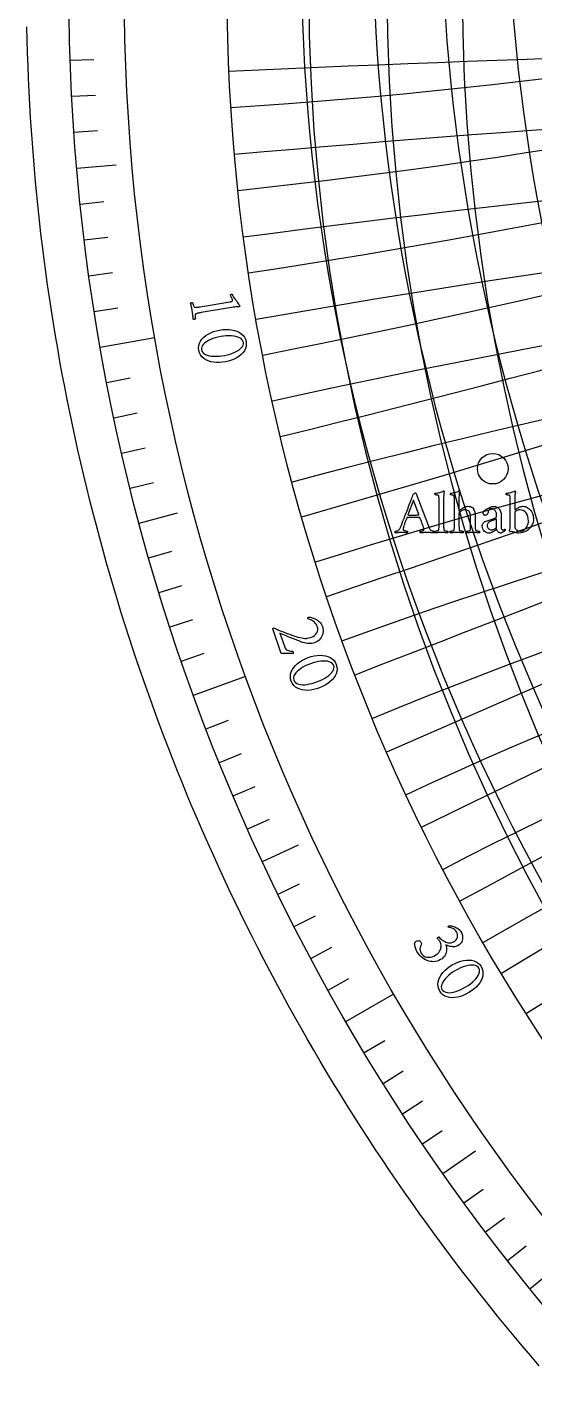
# Model space of a CAD drawing. Header units: millimetres. Extents: x -78 to 78, y -78 to 100.
# Drawn here: x -77.99 to -59.25, y -51.29 to -1.44 of the extents above; entities that cross this region are included whole.
import ezdxf

# ---------------------------------------------------------------- set-up
doc = ezdxf.new("R2010")
doc.units = ezdxf.units.MM
for name, color, linetype in [('CUT_OUTER', 1, 'Continuous'), ('ENGRAVE', 7, 'Continuous'), ('ENGRAVE_FINE', 8, 'Continuous'), ('TEXT', 5, 'Continuous')]:
    doc.layers.add(name, color=color, linetype=linetype)

msp = doc.modelspace()

# ---------------------------------------------------------------- linework, layer by layer
at = {"layer": 'CUT_OUTER'}
msp.add_lwpolyline([(-59.0623, -50.9475), (-59.3738, -50.5841), (-59.683, -50.2189), (-59.9901, -49.8517), (-60.2948, -49.4827), (-60.5973, -49.1118), (-60.8975, -48.739), (-61.1954, -48.3645), (-61.491, -47.9881), (-61.7843, -47.6099), (-62.0753, -47.2299), (-62.3639, -46.8481), (-62.6502, -46.4645), (-62.9341, -46.0793), (-63.2157, -45.6922), (-63.4948, -45.3035), (-63.7716, -44.913), (-64.046, -44.5209), (-64.318, -44.1271), (-64.5875, -43.7316), (-64.8546, -43.3345), (-65.1193, -42.9357), (-65.3815, -42.5353), (-65.6413, -42.1334), (-65.8986, -41.7298), (-66.1534, -41.3247), (-66.4057, -40.918), (-66.6555, -40.5098), (-66.9028, -40.1), (-67.1476, -39.6888), (-67.3899, -39.276), (-67.6296, -38.8618), (-67.8668, -38.4461), (-68.1014, -38.0289), (-68.3335, -37.6103), (-68.563, -37.1903), (-68.7899, -36.7689), (-69.0142, -36.3462), (-69.2359, -35.922), (-69.455, -35.4965), (-69.6715, -35.0697), (-69.8854, -34.6415), (-70.0966, -34.2121), (-70.3052, -33.7813), (-70.5112, -33.3493), (-70.7145, -32.916), (-70.9151, -32.4815), (-71.1131, -32.0458), (-71.3084, -31.6088), (-71.501, -31.1707), (-71.6909, -30.7314), (-71.8781, -30.2909), (-72.0626, -29.8493), (-72.2444, -29.4066), (-72.4235, -28.9627), (-72.5998, -28.5178), (-72.7734, -28.0718), (-72.9443, -27.6248), (-73.1124, -27.1767), (-73.2778, -26.7275), (-73.4404, -26.2774), (-73.6003, -25.8263), (-73.7574, -25.3742), (-73.9117, -24.9212), (-74.0632, -24.4672), (-74.2119, -24.0123), (-74.3579, -23.5565), (-74.501, -23.0998), (-74.6413, -22.6422), (-74.7789, -22.1838), (-74.9136, -21.7245), (-75.0455, -21.2645), (-75.1745, -20.8036), (-75.3008, -20.3419), (-75.4242, -19.8795), (-75.5447, -19.4164), (-75.6624, -18.9525), (-75.7773, -18.4878), (-75.8893, -18.0225), (-75.9985, -17.5565), (-76.1048, -17.0899), (-76.2082, -16.6226), (-76.3088, -16.1547), (-76.4064, -15.6862), (-76.5013, -15.217), (-76.5932, -14.7474), (-76.6822, -14.2771), (-76.7684, -13.8063), (-76.8517, -13.335), (-76.932, -12.8632), (-77.0095, -12.3909), (-77.0841, -11.9182), (-77.1558, -11.445), (-77.2245, -10.9713), (-77.2904, -10.4973), (-77.3534, -10.0229), (-77.4134, -9.548), (-77.4705, -9.0729), (-77.5247, -8.5973), (-77.576, -8.1215), (-77.6244, -7.6453), (-77.6699, -7.1689), (-77.7124, -6.6922), (-77.752, -6.2152), (-77.7887, -5.738), (-77.8224, -5.2606), (-77.8532, -4.783), (-77.8811, -4.3052), (-77.906, -3.8273), (-77.9281, -3.3492), (-77.9471, -2.871), (-77.9633, -2.3926), (-77.9765, -1.9142), (-77.9868, -1.4357)], dxfattribs=at)
at = {"layer": 'ENGRAVE'}
for points in [[(-64.6943, -28.2418), (64.6943, 28.2418)], [(-76.1491, -6.6622), (-74.6922, -6.5347)], [(-75.2787, -13.2737), (-73.2623, -12.9181)], [(-73.8354, -19.7841), (-72.4227, -19.4056)], [(-71.8301, -26.144), (-69.9061, -25.4437)], [(-69.2782, -32.3049), (-67.9527, -31.6869)], [(-66.199, -38.22), (-64.4258, -37.1963)], [(-62.616, -43.8442), (-61.418, -43.0053)]]:
    msp.add_lwpolyline(points, dxfattribs=at)
for centre, radius in [((0, 0), 76.44), ((0, 0), 76.44), ((0, 0), 74.3925), ((0, 0), 70.59), ((0, 0), 70.59), ((0, 0), 70.59), ((-60.7766, -17.7752), 0.5647)]:
    msp.add_circle(centre, radius, dxfattribs=at)
for centre, radius, start, end in [((0, -406.5116), 400.3358, 80, 100), ((0, -206.3914), 193.9444, 70, 110), ((0, -141.18), 122.2655, 60, 120)]:
    msp.add_arc(centre, radius, start, end, dxfattribs=at)
at = {"layer": 'ENGRAVE_FINE'}
for points in [[(-64.6943, -28.2418), (64.6943, 28.2418)], [(-76.3934, -2.6677), (-75.5165, -2.6371)], [(-76.3352, -4.0006), (-75.4589, -3.9546)], [(-76.2538, -5.3322), (-75.3784, -5.271)], [(-76.0213, -7.9902), (-75.1486, -7.8984)], [(-75.8702, -9.3157), (-74.9993, -9.2088)], [(-75.6961, -10.6384), (-74.8271, -10.5163)], [(-75.4989, -11.9579), (-74.6322, -11.8206)], [(-75.0356, -14.5854), (-74.1742, -14.418)], [(-74.7696, -15.8928), (-73.9113, -15.7103)], [(-74.4808, -17.1953), (-73.6258, -16.9979)], [(-74.1694, -18.4925), (-73.318, -18.2802)], [(-73.4788, -21.0697), (-72.6353, -20.8278)], [(-73.0999, -22.3489), (-72.2608, -22.0923)], [(-72.6988, -23.6213), (-71.8642, -23.3501)], [(-72.2754, -24.8864), (-71.4457, -24.6007)], [(-71.3629, -27.3936), (-70.5437, -27.0792)], [(-70.8739, -28.6349), (-70.0603, -28.3062)], [(-70.3634, -29.8675), (-69.5556, -29.5246)], [(-69.8314, -31.0909), (-69.0298, -30.734)], [(-68.7038, -33.5091), (-67.9151, -33.1244)], [(-68.1085, -34.703), (-67.3267, -34.3047)], [(-67.4925, -35.8864), (-66.7177, -35.4744)], [(-66.8559, -37.0588), (-66.0885, -36.6334)], [(-65.5219, -39.3695), (-64.7697, -38.9176)], [(-64.8248, -40.507), (-64.0806, -40.042)], [(-64.108, -41.6322), (-63.372, -41.1543)], [(-63.3716, -42.7447), (-62.6442, -42.254)], [(-61.8413, -44.9303), (-61.1313, -44.4145)], [(-61.0477, -46.0027), (-60.3469, -45.4746)], [(-60.2355, -47.0612), (-59.5441, -46.5209)], [(-59.405, -48.1053), (-58.7231, -47.553)]]:
    msp.add_lwpolyline(points, dxfattribs=at)
for centre, radius, start, end in [((3.082, 0), 70.6573, 92.499999, 267.500001), ((6.1758, 0), 70.8596, 95, 265), ((9.2933, 0), 71.1991, 97.5, 262.5), ((2.8246, 1.2331), 70.6573, 116.083333, 291.083334), ((5.66, 2.4708), 70.8596, 118.583333, 288.583334), ((8.5172, 3.7181), 71.1991, 121.083333, 286.083334), ((11.4073, 4.9798), 71.679, 123.583333, 283.583333), ((-82.5736, 189.1534), 193.9444, 273.583333, 313.583333), ((-93.9184, 215.1414), 223.8829, 276.083333, 311.083333), ((-109.118, 249.9594), 263.4455, 278.583333, 308.583333), ((-130.4836, 298.9021), 318.4109, 281.083333, 306.083333), ((-162.6382, 372.5594), 400.3358, 283.583333, 303.583333), ((-216.369, 495.642), 536.1843, 286.083333, 301.083333), ((-324.0386, 742.2834), 806.8474, 288.5833333, 298.5833333), ((-647.4603, 1483.1539), 1616.7768, 291.0833333, 296.0833333), ((647.4603, -1483.1539), 1616.7768, 111.0833333, 116.0833333), ((324.0386, -742.2834), 806.8474, 108.5833333, 118.5833333), ((216.369, -495.642), 536.1843, 106.083333, 121.083333), ((0, -1618.3171), 1616.7768, 87.5, 92.5), ((0, -809.9294), 806.8474, 85, 95), ((0, -540.811), 536.1843, 82.5, 97.5), ((0, -326.1418), 318.4109, 77.5, 102.5), ((0, -272.7388), 263.4455, 75, 105), ((0, -234.7477), 223.8829, 72.5, 107.5), ((0, -184.4606), 170.4193, 67.5, 112.5), ((0, -167.0302), 151.3807, 65, 115), ((0, -152.8754), 135.6021, 62.5, 117.5), ((0, -131.3792), 110.8041, 57.5, 122.5)]:
    msp.add_arc(centre, radius, start, end, dxfattribs=at)
at = {"layer": 'TEXT'}
for points in [[(-71.5867, -11.7876), (-70.4884, -11.6068), (-70.4616, -11.6016), (-70.4395, -11.5955), (-70.4223, -11.5887), (-70.4098, -11.5811), (-70.4012, -11.5723), (-70.3958, -11.5616), (-70.3936, -11.5492), (-70.3945, -11.535), (-70.3986, -11.5181), (-70.406, -11.4974), (-70.4167, -11.4731), (-70.4306, -11.4451), (-70.4454, -11.4171), (-70.4587, -11.3927), (-70.4705, -11.3719), (-70.4809, -11.3547), (-70.4724, -11.3422), (-70.4623, -11.3327), (-70.4507, -11.3261), (-70.4376, -11.3224), (-70.4374, -11.3224), (-70.4369, -11.3223), (-70.436, -11.3221), (-70.4348, -11.3219), (-70.4297, -11.3215), (-70.4255, -11.3219), (-70.4223, -11.3231), (-70.42, -11.3252), (-70.3861, -11.3757), (-70.352, -11.4257), (-70.3178, -11.475), (-70.2835, -11.5238), (-70.2506, -11.5702), (-70.2207, -11.6126), (-70.1938, -11.6508), (-70.1698, -11.6849), (-70.1501, -11.7131), (-70.1359, -11.7337), (-70.1274, -11.7465), (-70.1244, -11.7517), (-70.1234, -11.7572), (-70.1234, -11.7637), (-70.1257, -11.7695), (-70.1302, -11.7746), (-70.1369, -11.7791), (-70.1445, -11.783), (-70.1514, -11.7865), (-70.1577, -11.7894), (-70.1633, -11.792), (-70.1677, -11.792), (-70.1808, -11.7921), (-70.2026, -11.7923), (-70.2332, -11.7925), (-70.2717, -11.794), (-70.317, -11.7981), (-70.3691, -11.8047), (-70.4282, -11.8139), (-71.551, -12.0023), (-71.5811, -12.0074), (-71.61, -12.0125), (-71.6379, -12.0177), (-71.6648, -12.0228), (-71.6897, -12.0283), (-71.7121, -12.0347), (-71.7318, -12.0418), (-71.7488, -12.0498), (-71.7548, -12.0557), (-71.7598, -12.0653), (-71.7638, -12.0787), (-71.7668, -12.096), (-71.7688, -12.1153), (-71.7698, -12.1349), (-71.7699, -12.155), (-71.769, -12.1754), (-71.7677, -12.1945), (-71.7663, -12.2105), (-71.7649, -12.2235), (-71.7635, -12.2334), (-71.7694, -12.2383), (-71.7776, -12.2427), (-71.788, -12.2465), (-71.8007, -12.2499), (-71.8136, -12.252), (-71.8246, -12.2521), (-71.8338, -12.2504), (-71.8412, -12.2467), (-71.8456, -12.2051), (-71.8497, -12.1653), (-71.8537, -12.1273), (-71.8576, -12.0911), (-71.8618, -12.0551), (-71.8667, -12.0178), (-71.8723, -11.9792), (-71.8787, -11.9392), (-71.8853, -11.901), (-71.8921, -11.8645), (-71.8992, -11.8299), (-71.9064, -11.7971), (-71.9141, -11.764), (-71.9223, -11.7285), (-71.9311, -11.6906), (-71.9404, -11.6502), (-71.9346, -11.6443), (-71.9264, -11.6397), (-71.9159, -11.6363), (-71.903, -11.6341), (-71.89, -11.6332), (-71.8789, -11.6334), (-71.8697, -11.6349), (-71.8625, -11.6376), (-71.8606, -11.6474), (-71.8578, -11.6602), (-71.8539, -11.6758), (-71.849, -11.6943), (-71.8432, -11.7139), (-71.8367, -11.7329), (-71.8293, -11.7511), (-71.8211, -11.7688), (-71.8128, -11.7839), (-71.8047, -11.7948), (-71.797, -11.8014), (-71.7897, -11.8038), (-71.771, -11.8059), (-71.75, -11.8066), (-71.7267, -11.8058), (-71.7012, -11.8036), (-71.6741, -11.8004), (-71.6459, -11.7966), (-71.6168, -11.7924), (-71.5867, -11.7876)], [(-69.8931, -13.0722), (-69.8836, -13.1638), (-69.8903, -13.251), (-69.9131, -13.3337), (-69.9521, -13.412), (-70.0048, -13.4852), (-70.0689, -13.5526), (-70.1442, -13.6141), (-70.2309, -13.6698), (-70.3264, -13.7189), (-70.4282, -13.7605), (-70.5363, -13.7947), (-70.6507, -13.8215), (-70.7667, -13.8397), (-70.8798, -13.8484), (-70.9899, -13.8475), (-71.097, -13.8369), (-71.1985, -13.8167), (-71.2919, -13.7866), (-71.3771, -13.7468), (-71.4541, -13.6971), (-71.5201, -13.6375), (-71.5723, -13.5677), (-71.6108, -13.4879), (-71.6355, -13.398), (-71.6445, -13.3077), (-71.6372, -13.2208), (-71.6136, -13.1375), (-71.5737, -13.0578), (-71.52, -12.983), (-71.4551, -12.9143), (-71.379, -12.8518), (-71.2918, -12.7956), (-71.1958, -12.7464), (-71.0936, -12.7053), (-70.9851, -12.6723), (-70.8703, -12.6473), (-70.7539, -12.6309), (-70.6408, -12.624), (-70.5307, -12.6265), (-70.4238, -12.6384), (-70.3228, -12.6596), (-70.2301, -12.6905), (-70.1459, -12.7308), (-70.0702, -12.7807), (-70.0055, -12.8398), (-69.9544, -12.9081), (-69.917, -12.9856), (-69.8931, -13.0722)], [(-69.9903, -13.1044), (-70.0069, -13.0517), (-70.0356, -13.0053), (-70.0767, -12.9652), (-70.1299, -12.9313), (-70.1933, -12.9037), (-70.2647, -12.8823), (-70.344, -12.867), (-70.4314, -12.8579), (-70.5246, -12.855), (-70.6217, -12.8585), (-70.7227, -12.8684), (-70.8275, -12.8846), (-70.9302, -12.9061), (-71.0275, -12.9324), (-71.1195, -12.9635), (-71.2062, -12.9993), (-71.2854, -13.0388), (-71.355, -13.0807), (-71.415, -13.1251), (-71.4654, -13.1718), (-71.5041, -13.2201), (-71.5291, -13.2689), (-71.5403, -13.3183), (-71.5378, -13.3682), (-71.5201, -13.4256), (-71.4898, -13.4753), (-71.4469, -13.5171), (-71.3915, -13.5511), (-71.3259, -13.5778), (-71.2522, -13.5976), (-71.1704, -13.6107), (-71.0806, -13.6169), (-70.9854, -13.6169), (-70.8874, -13.611), (-70.7865, -13.5994), (-70.6827, -13.5821), (-70.5794, -13.5595), (-70.4824, -13.5325), (-70.3918, -13.5014), (-70.3076, -13.466), (-70.2312, -13.4272), (-70.1643, -13.3861), (-70.1068, -13.3426), (-70.0587, -13.2967), (-70.0219, -13.2494), (-69.9982, -13.2015), (-69.9877, -13.1532), (-69.9903, -13.1044)], [(-64.1411, -19.8302), (-64.1397, -19.8268), (-64.1357, -19.8163), (-64.1289, -19.7989), (-64.1194, -19.7745), (-64.1077, -19.7441), (-64.0941, -19.7087), (-64.0787, -19.6684), (-64.0614, -19.623), (-64.0425, -19.5739), (-64.0224, -19.522), (-64.0009, -19.4674), (-63.9782, -19.4101), (-63.9548, -19.3511), (-63.9313, -19.2911), (-63.9076, -19.2304), (-63.8837, -19.1687), (-63.8601, -19.1073), (-63.8368, -19.0472), (-63.8139, -18.9884), (-63.7915, -18.9308), (-63.77, -18.8756), (-63.7497, -18.8238), (-63.7307, -18.7754), (-63.713, -18.7304), (-63.7071, -18.721), (-63.6984, -18.7111), (-63.6871, -18.7005), (-63.6731, -18.6894), (-63.6587, -18.6795), (-63.6461, -18.6723), (-63.6353, -18.6681), (-63.6264, -18.6666), (-63.6244, -18.6667), (-63.6227, -18.6669), (-63.6215, -18.6673), (-63.6207, -18.6678), (-63.62, -18.6684), (-63.6188, -18.6692), (-63.6171, -18.6701), (-63.6151, -18.6712), (-63.1619, -19.8598), (-63.1396, -19.9185), (-63.1226, -19.9623), (-63.1111, -19.9914), (-63.105, -20.0056), (-63.0979, -20.0177), (-63.0882, -20.0289), (-63.0757, -20.0393), (-63.0606, -20.0488), (-63.0441, -20.0573), (-63.0276, -20.0645), (-63.0111, -20.0704), (-62.9945, -20.075), (-62.9795, -20.0785), (-62.9675, -20.081), (-62.9585, -20.0825), (-62.9524, -20.083), (-62.9486, -20.0895), (-62.9462, -20.0975), (-62.9452, -20.1071), (-62.9456, -20.1183), (-62.9467, -20.129), (-62.9479, -20.1374), (-62.949, -20.1433), (-62.9501, -20.1468), (-62.9823, -20.1446), (-63.0128, -20.1425), (-63.0415, -20.1406), (-63.0685, -20.1388), (-63.096, -20.1373), (-63.126, -20.1362), (-63.1586, -20.1356), (-63.1938, -20.1354), (-63.2309, -20.1356), (-63.2647, -20.1362), (-63.2952, -20.1373), (-63.3224, -20.1388), (-63.3497, -20.1406), (-63.3802, -20.1425), (-63.414, -20.1446), (-63.4511, -20.1468), (-63.455, -20.1414), (-63.4576, -20.1342), (-63.459, -20.1254), (-63.4591, -20.1149), (-63.458, -20.1044), (-63.4559, -20.0955), (-63.4529, -20.0884), (-63.4488, -20.083), (-63.4372, -20.0825), (-63.4226, -20.081), (-63.4053, -20.0785), (-63.3851, -20.075), (-63.3651, -20.0707), (-63.3486, -20.0656), (-63.3355, -20.0599), (-63.3259, -20.0534), (-63.3219, -20.048), (-63.319, -20.0409), (-63.3173, -20.0321), (-63.3168, -20.0215), (-63.3177, -20.0095), (-63.3205, -19.9939), (-63.3251, -19.9748), (-63.3316, -19.9521), (-63.3395, -19.9268), (-63.3483, -19.9), (-63.3582, -19.8716), (-63.3691, -19.8416), (-63.3805, -19.8111), (-63.3919, -19.781), (-63.4033, -19.7513), (-63.4147, -19.7221), (-63.4256, -19.6943), (-63.4354, -19.6691), (-63.4443, -19.6465), (-63.4522, -19.6264), (-63.4587, -19.61), (-63.4633, -19.5983), (-63.4661, -19.5912), (-63.467, -19.5889), (-63.4673, -19.5886), (-63.4682, -19.5877), (-63.4696, -19.5863), (-63.4716, -19.5843), (-63.4739, -19.5823), (-63.4761, -19.5809), (-63.4784, -19.58), (-63.4807, -19.5798), (-63.4988, -19.5788), (-63.5188, -19.5781), (-63.5409, -19.5776), (-63.565, -19.5775), (-63.5896, -19.5775), (-63.6133, -19.5775), (-63.6363, -19.5775), (-63.6583, -19.5775), (-63.664, -19.5775), (-63.6697, -19.5775), (-63.6754, -19.5775), (-63.6811, -19.5775), (-63.6866, -19.5775), (-63.6919, -19.5775), (-63.6969, -19.5775), (-63.7016, -19.5775), (-63.7345, -19.5776), (-63.7648, -19.5778), (-63.7925, -19.5781), (-63.8177, -19.5786), (-63.8433, -19.5794), (-63.8724, -19.5806), (-63.9048, -19.5823), (-63.9407, -19.5843), (-63.942, -19.5845), (-63.9435, -19.5852), (-63.9454, -19.5862), (-63.9475, -19.5877), (-63.9495, -19.5892), (-63.9509, -19.5903), (-63.9518, -19.5909), (-63.9521, -19.5912), (-63.9531, -19.594), (-63.9563, -19.6025), (-63.9617, -19.6168), (-63.9691, -19.6367), (-63.9781, -19.6605), (-63.9879, -19.6865), (-63.9986, -19.7146), (-64.0101, -19.7449), (-64.0217, -19.7757), (-64.0326, -19.8055), (-64.0428, -19.8343), (-64.0523, -19.8621), (-64.0616, -19.8894), (-64.069, -19.9145), (-64.0747, -19.9373), (-64.0784, -19.9578), (-64.0809, -19.9761), (-64.0827, -19.9925), (-64.0838, -20.0069), (-64.0841, -20.0192), (-64.0819, -20.0311), (-64.0753, -20.0417), (-64.0643, -20.0511), (-64.0488, -20.0591), (-64.031, -20.0659), (-64.013, -20.0713), (-63.9946, -20.0755), (-63.976, -20.0784), (-63.959, -20.0804), (-63.9455, -20.0819), (-63.9356, -20.0827), (-63.9293, -20.083), (-63.9272, -20.0865), (-63.9253, -20.0924), (-63.9237, -20.1007), (-63.9225, -20.1115), (-63.9217, -20.1226), (-63.9219, -20.1322), (-63.9229, -20.1403), (-63.9247, -20.1468), (-63.9456, -20.1456), (-63.9649, -20.1445), (-63.9826, -20.1433), (-63.9987, -20.1422), (-64.0141, -20.1411), (-64.0295, -20.1399), (-64.0449, -20.1388), (-64.0602, -20.1377), (-64.0768, -20.1367), (-64.0958, -20.1359), (-64.1172, -20.1355), (-64.1411, -20.1354), (-64.1651, -20.1355), (-64.1872, -20.1359), (-64.2072, -20.1367), (-64.2253, -20.1377), (-64.2424, -20.1388), (-64.2595, -20.1399), (-64.2765, -20.1411), (-64.2936, -20.1422), (-64.3118, -20.1433), (-64.3323, -20.1445), (-64.3551, -20.1456), (-64.3802, -20.1468), (-64.3821, -20.1433), (-64.3836, -20.1374), (-64.3844, -20.129), (-64.3847, -20.1183), (-64.3844, -20.1071), (-64.3836, -20.0975), (-64.3821, -20.0895), (-64.3802, -20.083), (-64.3681, -20.0824), (-64.3525, -20.0804), (-64.3334, -20.0772), (-64.3107, -20.0728), (-64.2883, -20.0669), (-64.27, -20.0594), (-64.2558, -20.0503), (-64.2458, -20.0397), (-64.2294, -20.0175), (-64.2142, -19.9939), (-64.2003, -19.9691), (-64.1877, -19.943), (-64.1759, -19.9159), (-64.1641, -19.888), (-64.1525, -19.8595), (-64.1411, -19.8302)], [(-63.7061, -18.9353), (-63.9088, -19.4773), (-63.9087, -19.4776), (-63.9085, -19.4784), (-63.9082, -19.4799), (-63.9077, -19.4818), (-63.907, -19.4838), (-63.9062, -19.4853), (-63.9053, -19.4861), (-63.9042, -19.4864), (-63.8815, -19.4875), (-63.8567, -19.4884), (-63.8297, -19.4892), (-63.8006, -19.4898), (-63.772, -19.4903), (-63.7463, -19.4907), (-63.7236, -19.4909), (-63.7039, -19.491), (-63.6783, -19.4908), (-63.654, -19.4904), (-63.6311, -19.4897), (-63.6094, -19.4887), (-63.5878, -19.4875), (-63.5652, -19.4864), (-63.5417, -19.4853), (-63.5171, -19.4841), (-63.5151, -19.4838), (-63.5134, -19.4827), (-63.5122, -19.4809), (-63.5114, -19.4784), (-63.5109, -19.4759), (-63.5106, -19.4742), (-63.5104, -19.4731), (-63.5103, -19.4727)], [(-62.7611, -18.8989), (-62.7612, -18.8857), (-62.7614, -18.8713), (-62.7618, -18.8556), (-62.7623, -18.8386), (-62.7633, -18.8218), (-62.7654, -18.807), (-62.7685, -18.794), (-62.7725, -18.7828), (-62.779, -18.7714), (-62.7893, -18.7623), (-62.8035, -18.7555), (-62.8215, -18.7509), (-62.8418, -18.7479), (-62.8628, -18.7458), (-62.8845, -18.7445), (-62.9069, -18.7441), (-62.9079, -18.7423), (-62.9089, -18.737), (-62.9096, -18.7281), (-62.9103, -18.7156), (-62.9104, -18.703), (-62.9094, -18.6937), (-62.9075, -18.6876), (-62.9046, -18.6849), (-62.8628, -18.6794), (-62.8215, -18.6721), (-62.7808, -18.6629), (-62.7406, -18.6518), (-62.7014, -18.6394), (-62.6632, -18.6259), (-62.6262, -18.6115), (-62.5904, -18.5961), (-62.5859, -18.5968), (-62.5815, -18.5992), (-62.5773, -18.6031), (-62.5733, -18.6086), (-62.5698, -18.6148), (-62.5673, -18.6208), (-62.5658, -18.6267), (-62.5653, -18.6325), (-62.5661, -18.6356), (-62.5684, -18.645), (-62.5724, -18.6607), (-62.5778, -18.6826), (-62.5833, -18.7103), (-62.5872, -18.7435), (-62.5896, -18.7821), (-62.5904, -18.826), (-62.5904, -19.8826), (-62.5903, -19.9072), (-62.5901, -19.931), (-62.5897, -19.9539), (-62.5892, -19.976), (-62.5882, -19.9966), (-62.5861, -20.0153), (-62.583, -20.0319), (-62.579, -20.0466), (-62.5752, -20.0521), (-62.5684, -20.0574), (-62.5587, -20.0624), (-62.546, -20.0671), (-62.5314, -20.0713), (-62.5164, -20.0747), (-62.5007, -20.0775), (-62.4845, -20.0796), (-62.4692, -20.0811), (-62.4563, -20.0821), (-62.4458, -20.0828), (-62.4378, -20.083), (-62.4347, -20.0884), (-62.4324, -20.0955), (-62.4307, -20.1044), (-62.4298, -20.1149), (-62.4299, -20.1254), (-62.4312, -20.1342), (-62.4339, -20.1414), (-62.4378, -20.1468), (-62.471, -20.1446), (-62.5021, -20.1425), (-62.5313, -20.1406), (-62.5585, -20.1388), (-62.5855, -20.1373), (-62.6143, -20.1362), (-62.6447, -20.1356), (-62.6769, -20.1354), (-62.708, -20.1356), (-62.7375, -20.1362), (-62.7655, -20.1373), (-62.7919, -20.1388), (-62.8186, -20.1406), (-62.8474, -20.1425), (-62.8783, -20.1446), (-62.9114, -20.1468), (-62.9153, -20.1414), (-62.918, -20.1342), (-62.9193, -20.1254), (-62.9194, -20.1149), (-62.9185, -20.1044), (-62.9168, -20.0955), (-62.9145, -20.0884), (-62.9114, -20.083), (-62.9035, -20.0828), (-62.8932, -20.0821), (-62.8807, -20.0811), (-62.8659, -20.0796), (-62.8501, -20.0775), (-62.8346, -20.0747), (-62.8193, -20.0713), (-62.8044, -20.0671), (-62.7913, -20.0624), (-62.7816, -20.0574), (-62.7754, -20.0521), (-62.7725, -20.0466), (-62.7685, -20.0319), (-62.7654, -20.0153), (-62.7633, -19.9966), (-62.7623, -19.976), (-62.7618, -19.9539), (-62.7614, -19.931), (-62.7612, -19.9072), (-62.7611, -19.8826)], [(-61.7091, -19.1653), (-61.6525, -19.1685), (-61.6032, -19.1779), (-61.5614, -19.1935), (-61.527, -19.2154), (-61.4987, -19.2439), (-61.4754, -19.2792), (-61.4571, -19.3213), (-61.4438, -19.3703), (-61.4344, -19.4262), (-61.4276, -19.4893), (-61.4236, -19.5594), (-61.4222, -19.6367), (-61.4222, -19.8826), (-61.4221, -19.9072), (-61.4219, -19.931), (-61.4216, -19.9539), (-61.4211, -19.976), (-61.42, -19.9966), (-61.4179, -20.0153), (-61.4149, -20.0319), (-61.4108, -20.0466), (-61.407, -20.0521), (-61.4003, -20.0574), (-61.3905, -20.0624), (-61.3778, -20.0671), (-61.3633, -20.0713), (-61.3482, -20.0747), (-61.3325, -20.0775), (-61.3163, -20.0796), (-61.301, -20.0811), (-61.2881, -20.0821), (-61.2777, -20.0828), (-61.2696, -20.083), (-61.2666, -20.0884), (-61.2642, -20.0955), (-61.2626, -20.1044), (-61.2617, -20.1149), (-61.2617, -20.1254), (-61.2631, -20.1342), (-61.2657, -20.1414), (-61.2696, -20.1468), (-61.3028, -20.1446), (-61.334, -20.1425), (-61.3631, -20.1406), (-61.3903, -20.1388), (-61.4174, -20.1373), (-61.4461, -20.1362), (-61.4766, -20.1356), (-61.5087, -20.1354), (-61.5398, -20.1356), (-61.5694, -20.1362), (-61.5973, -20.1373), (-61.6237, -20.1388), (-61.6504, -20.1406), (-61.6792, -20.1425), (-61.7102, -20.1446), (-61.7433, -20.1468), (-61.7472, -20.1414), (-61.7498, -20.1342), (-61.7512, -20.1254), (-61.7512, -20.1149), (-61.7503, -20.1044), (-61.7487, -20.0955), (-61.7463, -20.0884), (-61.7433, -20.083), (-61.7353, -20.0828), (-61.7251, -20.0821), (-61.7125, -20.0811), (-61.6977, -20.0796), (-61.6819, -20.0775), (-61.6664, -20.0747), (-61.6512, -20.0713), (-61.6363, -20.0671), (-61.6232, -20.0624), (-61.6135, -20.0574), (-61.6072, -20.0521), (-61.6044, -20.0466), (-61.6003, -20.0319), (-61.5973, -20.0153), (-61.5952, -19.9966), (-61.5941, -19.976), (-61.5936, -19.9539), (-61.5933, -19.931), (-61.5931, -19.9072), (-61.593, -19.8826), (-61.593, -19.6595), (-61.5941, -19.5938), (-61.5975, -19.5356), (-61.6032, -19.4851), (-61.6112, -19.442), (-61.6222, -19.4055), (-61.6368, -19.3745), (-61.6552, -19.3491), (-61.6772, -19.3293), (-61.7036, -19.3143), (-61.7347, -19.3037), (-61.7707, -19.2973), (-61.8116, -19.2951), (-61.8326, -19.2968), (-61.8546, -19.3017), (-61.8776, -19.3099), (-61.9015, -19.3213), (-61.9252, -19.3346), (-61.9474, -19.3484), (-61.9679, -19.3625), (-61.9869, -19.3771), (-62.0029, -19.3908), (-62.0143, -19.4022), (-62.0211, -19.4113), (-62.0234, -19.4181), (-62.0234, -19.8826), (-62.0233, -19.9072), (-62.0231, -19.931), (-62.0227, -19.9539), (-62.0222, -19.976), (-62.0212, -19.9966), (-62.0191, -20.0153), (-62.016, -20.0319), (-62.012, -20.0466), (-62.0082, -20.0521), (-62.0014, -20.0574), (-61.9917, -20.0624), (-61.979, -20.0671), (-61.9644, -20.0713), (-61.9494, -20.0747), (-61.9337, -20.0775), (-61.9175, -20.0796), (-61.9022, -20.0811), (-61.8893, -20.0821), (-61.8788, -20.0828), (-61.8708, -20.083), (-61.8677, -20.0884), (-61.8654, -20.0955), (-61.8637, -20.1044), (-61.8628, -20.1149), (-61.8629, -20.1254), (-61.8642, -20.1342), (-61.8669, -20.1414), (-61.8708, -20.1468), (-61.904, -20.1446), (-61.9351, -20.1425), (-61.9643, -20.1406), (-61.9915, -20.1388), (-62.0185, -20.1373), (-62.0473, -20.1362), (-62.0777, -20.1356), (-62.1099, -20.1354), (-62.141, -20.1356), (-62.1705, -20.1362), (-62.1985, -20.1373), (-62.2249, -20.1388), (-62.2516, -20.1406), (-62.2804, -20.1425), (-62.3113, -20.1446), (-62.3444, -20.1468), (-62.3483, -20.1414), (-62.351, -20.1342), (-62.3523, -20.1254), (-62.3524, -20.1149), (-62.3515, -20.1044), (-62.3498, -20.0955), (-62.3475, -20.0884), (-62.3444, -20.083), (-62.3365, -20.0828), (-62.3262, -20.0821), (-62.3137, -20.0811), (-62.2989, -20.0796), (-62.2831, -20.0775), (-62.2676, -20.0747), (-62.2524, -20.0713), (-62.2374, -20.0671), (-62.2243, -20.0624), (-62.2146, -20.0574), (-62.2084, -20.0521), (-62.2055, -20.0466), (-62.2015, -20.0319), (-62.1984, -20.0153), (-62.1963, -19.9966), (-62.1953, -19.976), (-62.1948, -19.9539), (-62.1944, -19.931), (-62.1942, -19.9072), (-62.1941, -19.8826), (-62.1941, -18.8989), (-62.1942, -18.8867), (-62.1944, -18.8727), (-62.1948, -18.8571), (-62.1953, -18.8397), (-62.1963, -18.8225), (-62.1984, -18.8073), (-62.2015, -18.794), (-62.2055, -18.7828), (-62.212, -18.7714), (-62.2223, -18.7623), (-62.2365, -18.7555), (-62.2545, -18.7509), (-62.2748, -18.7479), (-62.2958, -18.7458), (-62.3175, -18.7445), (-62.3399, -18.7441), (-62.3409, -18.7423), (-62.3419, -18.737), (-62.3427, -18.7281), (-62.3433, -18.7156), (-62.3434, -18.703), (-62.3424, -18.6937), (-62.3405, -18.6876), (-62.3376, -18.6849), (-62.2958, -18.6794), (-62.2545, -18.6721), (-62.2138, -18.6629), (-62.1736, -18.6518), (-62.1344, -18.6394), (-62.0962, -18.6259), (-62.0592, -18.6115), (-62.0234, -18.5961), (-62.0189, -18.5968), (-62.0145, -18.5992), (-62.0103, -18.6031), (-62.0063, -18.6086), (-62.0028, -18.6148), (-62.0003, -18.6208), (-61.9988, -18.6267), (-61.9983, -18.6325), (-61.9991, -18.6356), (-62.0014, -18.645), (-62.0054, -18.6607), (-62.0108, -18.6826), (-62.0163, -18.7103), (-62.0202, -18.7435), (-62.0226, -18.7821), (-62.0234, -18.826), (-62.0234, -19.3293), (-62.0229, -19.3313), (-62.0217, -19.3327), (-62.0195, -19.3336), (-62.0165, -19.3338), (-62.0152, -19.3336), (-62.0137, -19.3327), (-62.0118, -19.3313), (-62.0097, -19.3293), (-61.9965, -19.3159), (-61.9798, -19.3008), (-61.9595, -19.284), (-61.9357, -19.2655), (-61.9094, -19.2467), (-61.8819, -19.2288), (-61.8531, -19.2119), (-61.823, -19.1961), (-61.7928, -19.1826), (-61.7638, -19.173), (-61.7359, -19.1673), (-61.7091, -19.1653)], [(-59.8214, -20.1559), (-59.8356, -20.1551), (-59.853, -20.1527), (-59.8737, -20.1488), (-59.8977, -20.1433), (-59.9224, -20.1373), (-59.9452, -20.1317), (-59.9662, -20.1265), (-59.9854, -20.1217), (-59.9891, -20.1206), (-59.9933, -20.1194), (-59.9982, -20.1183), (-60.0036, -20.1172), (-60.0185, -20.1128), (-60.0337, -20.1089), (-60.0493, -20.1054), (-60.0651, -20.1024), (-60.081, -20.1006), (-60.0969, -20.1009), (-60.1129, -20.1034), (-60.1288, -20.1081), (-60.1334, -20.1068), (-60.1382, -20.1032), (-60.1431, -20.0972), (-60.1482, -20.0887), (-60.1527, -20.0797), (-60.1559, -20.0719), (-60.1578, -20.0654), (-60.1584, -20.0602), (-60.1511, -20.0423), (-60.145, -20.0227), (-60.1403, -20.0013), (-60.1368, -19.9783), (-60.1343, -19.9552), (-60.1325, -19.9339), (-60.1314, -19.9142), (-60.1311, -19.8963), (-60.1311, -18.8989), (-60.1312, -18.8867), (-60.1314, -18.8727), (-60.1317, -18.8571), (-60.1322, -18.8397), (-60.1333, -18.8225), (-60.1354, -18.8073), (-60.1384, -18.794), (-60.1425, -18.7828), (-60.149, -18.7714), (-60.1596, -18.7623), (-60.1741, -18.7555), (-60.1926, -18.7509), (-60.2134, -18.7479), (-60.2347, -18.7458), (-60.2566, -18.7445), (-60.2791, -18.7441), (-60.2802, -18.7423), (-60.2811, -18.737), (-60.2819, -18.7281), (-60.2825, -18.7156), (-60.2826, -18.703), (-60.2817, -18.6937), (-60.2797, -18.6876), (-60.2768, -18.6849), (-60.2349, -18.6794), (-60.1934, -18.6721), (-60.1524, -18.6629), (-60.1117, -18.6518), (-60.072, -18.6394), (-60.0335, -18.6259), (-59.9962, -18.6115), (-59.9603, -18.5961), (-59.9558, -18.5968), (-59.9515, -18.5992), (-59.9473, -18.6031), (-59.9432, -18.6086), (-59.9397, -18.6148), (-59.9373, -18.6208), (-59.9358, -18.6267), (-59.9353, -18.6325), (-59.936, -18.6356), (-59.9384, -18.645), (-59.9423, -18.6607), (-59.9478, -18.6826), (-59.9533, -18.7103), (-59.9572, -18.7435), (-59.9595, -18.7821), (-59.9603, -18.826), (-59.9603, -19.2632), (-59.9602, -19.2679), (-59.9597, -19.2729), (-59.959, -19.2782), (-59.958, -19.2837), (-59.9565, -19.2882), (-59.954, -19.29), (-59.9508, -19.2893), (-59.9466, -19.286), (-59.9357, -19.2783), (-59.921, -19.2687), (-59.9027, -19.2572), (-59.8806, -19.2439), (-59.8561, -19.2299), (-59.8305, -19.2163), (-59.8038, -19.2031), (-59.7759, -19.1904), (-59.7484, -19.1794), (-59.7229, -19.1716), (-59.6994, -19.1669), (-59.678, -19.1653), (-59.6293, -19.168), (-59.5837, -19.1759), (-59.5411, -19.189), (-59.5015, -19.2075), (-59.4649, -19.2301), (-59.4315, -19.2558), (-59.4011, -19.2847), (-59.374, -19.3168), (-59.3499, -19.3512), (-59.329, -19.3874), (-59.3112, -19.4252), (-59.2965, -19.4648), (-59.2851, -19.5048), (-59.2769, -19.5442), (-59.272, -19.5828), (-59.2703, -19.6208), (-59.2748, -19.6921), (-59.2883, -19.7605), (-59.3107, -19.8259), (-59.3421, -19.8883), (-59.3812, -19.9462), (-59.4269, -19.9979), (-59.4791, -20.0435), (-59.5379, -20.083), (-59.6022, -20.1149), (-59.6708, -20.1377), (-59.7439, -20.1513), (-59.8214, -20.1559)], [(-60.7118, -19.1699), (-60.6804, -19.1724), (-60.65, -19.1801), (-60.6206, -19.1929), (-60.5922, -19.2109), (-60.5657, -19.2331), (-60.5418, -19.2587), (-60.5207, -19.2877), (-60.5023, -19.3202), (-60.4873, -19.3555), (-60.4766, -19.393), (-60.4702, -19.4329), (-60.4681, -19.475), (-60.4681, -19.9327), (-60.4671, -19.9536), (-60.4641, -19.9728), (-60.4591, -19.9906), (-60.4522, -20.0067), (-60.4429, -20.0202), (-60.4311, -20.0298), (-60.4167, -20.0355), (-60.3998, -20.0375), (-60.3847, -20.0366), (-60.3713, -20.034), (-60.3597, -20.0298), (-60.3497, -20.0238), (-60.3414, -20.0177), (-60.3349, -20.013), (-60.3301, -20.0097), (-60.3269, -20.0079), (-60.3248, -20.0083), (-60.3229, -20.0096), (-60.3214, -20.0117), (-60.3201, -20.0147), (-60.3191, -20.018), (-60.3184, -20.021), (-60.318, -20.0237), (-60.3178, -20.0261), (-60.3185, -20.0382), (-60.3207, -20.0494), (-60.3242, -20.0598), (-60.3292, -20.0693), (-60.3371, -20.0756), (-60.3471, -20.083), (-60.3593, -20.0915), (-60.3736, -20.1012), (-60.3891, -20.1112), (-60.4049, -20.1206), (-60.421, -20.1294), (-60.4374, -20.1377), (-60.4534, -20.1446), (-60.4684, -20.1496), (-60.4824, -20.1526), (-60.4954, -20.1536), (-60.5187, -20.1506), (-60.5407, -20.1416), (-60.5614, -20.1267), (-60.5808, -20.1058), (-60.598, -20.0817), (-60.6118, -20.0574), (-60.6224, -20.0328), (-60.6298, -20.0079), (-60.6358, -20.0134), (-60.6449, -20.021), (-60.6569, -20.0305), (-60.6719, -20.042), (-60.6891, -20.0546), (-60.7075, -20.0673), (-60.7272, -20.0802), (-60.7482, -20.0933), (-60.7697, -20.1059), (-60.7912, -20.1177), (-60.8124, -20.1287), (-60.8336, -20.1388), (-60.8539, -20.1473), (-60.8726, -20.1533), (-60.8897, -20.1569), (-60.9053, -20.1581), (-60.9578, -20.1535), (-61.0061, -20.1396), (-61.05, -20.1165), (-61.0898, -20.0841), (-61.1226, -20.0451), (-61.1461, -20.0019), (-61.1602, -19.9546), (-61.1649, -19.9031), (-61.1625, -19.8702), (-61.1555, -19.8396), (-61.1438, -19.8115), (-61.1273, -19.7858), (-61.1086, -19.7636), (-61.09, -19.7457), (-61.0716, -19.7323), (-61.0533, -19.7232), (-61.0205, -19.7116), (-60.9859, -19.6996), (-60.9494, -19.6871), (-60.911, -19.6743), (-60.8724, -19.6612), (-60.835, -19.6484), (-60.7989, -19.6356), (-60.7641, -19.623), (-60.7322, -19.6112), (-60.7049, -19.6008), (-60.6821, -19.5919), (-60.6639, -19.5843), (-60.6557, -19.5807), (-60.6491, -19.5766), (-60.6443, -19.5722), (-60.6412, -19.5672), (-60.6392, -19.5609), (-60.6377, -19.5522), (-60.6369, -19.541), (-60.6366, -19.5274), (-60.6366, -19.4682), (-60.6382, -19.4432), (-60.6429, -19.4184), (-60.6507, -19.3937), (-60.6617, -19.3691), (-60.6753, -19.3457), (-60.6913, -19.3242), (-60.7095, -19.3047), (-60.73, -19.2872), (-60.7523, -19.2727), (-60.7761, -19.2624), (-60.8013, -19.2562), (-60.8279, -19.2541), (-60.8545, -19.2564), (-60.8774, -19.2632), (-60.8966, -19.2746), (-60.9121, -19.2906), (-60.9248, -19.3106), (-60.9355, -19.3344), (-60.9442, -19.3619), (-60.9508, -19.393), (-60.9651, -19.4399), (-60.9873, -19.4733), (-61.0175, -19.4934), (-61.0556, -19.5001), (-61.0727, -19.4982), (-61.0878, -19.4927), (-61.1006, -19.4834), (-61.1114, -19.4705), (-61.1199, -19.4554), (-61.1259, -19.4397), (-61.1295, -19.4235), (-61.1307, -19.4067), (-61.1305, -19.4025), (-61.1296, -19.3967), (-61.1282, -19.3894), (-61.1262, -19.3805), (-61.1238, -19.3715), (-61.1211, -19.3637), (-61.1181, -19.3572), (-61.1148, -19.3521), (-61.0959, -19.3354), (-61.0732, -19.3173), (-61.0469, -19.2978), (-61.0169, -19.2769), (-60.9839, -19.256), (-60.9489, -19.2365), (-60.9116, -19.2184), (-60.8723, -19.2018), (-60.8319, -19.1878), (-60.7917, -19.1779), (-60.7517, -19.1719), (-60.7118, -19.1699)], [(-59.785, -19.2974), (-59.8072, -19.2988), (-59.8305, -19.3028), (-59.855, -19.3096), (-59.8806, -19.319), (-59.9045, -19.3295), (-59.9239, -19.3392), (-59.9387, -19.3483), (-59.9489, -19.3566), (-59.9539, -19.3624), (-59.9575, -19.3686), (-59.9596, -19.375), (-59.9603, -19.3817), (-59.9603, -19.9213), (-59.9583, -19.9445), (-59.9523, -19.9663), (-59.9424, -19.9867), (-59.9284, -20.0056), (-59.9115, -20.0227), (-59.8926, -20.0377), (-59.8716, -20.0506), (-59.8487, -20.0614), (-59.8248, -20.0698), (-59.8009, -20.0759), (-59.777, -20.0795), (-59.7531, -20.0807), (-59.714, -20.0772), (-59.6765, -20.0668), (-59.6406, -20.0493), (-59.6062, -20.0249), (-59.5743, -19.9952), (-59.5456, -19.9617), (-59.5202, -19.9246), (-59.4981, -19.8838), (-59.4801, -19.8408), (-59.4673, -19.7975), (-59.4596, -19.7537), (-59.4571, -19.7096), (-59.4627, -19.618), (-59.4796, -19.5371), (-59.5077, -19.4666), (-59.547, -19.4067), (-59.5956, -19.3589), (-59.6515, -19.3247), (-59.7146, -19.3042), (-59.785, -19.2974)], [(-60.8302, -20.0375), (-60.8104, -20.0363), (-60.7897, -20.0329), (-60.7683, -20.0272), (-60.7459, -20.0192), (-60.724, -20.0099), (-60.7038, -20.0002), (-60.6853, -19.99), (-60.6685, -19.9794), (-60.6545, -19.9692), (-60.6446, -19.9603), (-60.6386, -19.9527), (-60.6366, -19.9464), (-60.6366, -19.6435), (-60.6597, -19.6508), (-60.6856, -19.6589), (-60.7143, -19.6679), (-60.7459, -19.6777), (-60.7768, -19.6874), (-60.8034, -19.6959), (-60.8257, -19.7033), (-60.8438, -19.7096), (-60.8721, -19.7222), (-60.8979, -19.7375), (-60.9211, -19.7552), (-60.9417, -19.7756), (-60.9587, -19.7985), (-60.9708, -19.824), (-60.978, -19.852), (-60.9804, -19.8826), (-60.9777, -19.9124), (-60.9696, -19.9404), (-60.9561, -19.9665), (-60.9372, -19.9908), (-60.9143, -20.0112), (-60.8888, -20.0258), (-60.8608, -20.0345), (-60.8302, -20.0375)], [(-68.1505, -24.6095), (-68.1883, -24.608), (-68.2283, -24.6068), (-68.2706, -24.6061), (-68.3151, -24.6058), (-68.36, -24.6058), (-68.4031, -24.6059), (-68.4445, -24.6061), (-68.4841, -24.6064), (-68.5197, -24.6068), (-68.549, -24.6071), (-68.5719, -24.6074), (-68.5884, -24.6077), (-68.9065, -23.7026), (-68.9048, -23.6974), (-68.9024, -23.6918), (-68.8992, -23.6857), (-68.8952, -23.6792), (-68.8908, -23.6731), (-68.8866, -23.6683), (-68.8824, -23.6649), (-68.8784, -23.6629), (-68.7974, -23.6969), (-68.7149, -23.731), (-68.6307, -23.7652), (-68.545, -23.7994), (-68.4589, -23.833), (-68.3736, -23.8653), (-68.2891, -23.8963), (-68.2054, -23.9259), (-68.124, -23.9534), (-68.0466, -23.9782), (-67.9732, -24.0001), (-67.9036, -24.0192), (-67.8342, -24.0353), (-67.771, -24.0455), (-67.7139, -24.0498), (-67.6631, -24.0484), (-67.6153, -24.0424), (-67.5675, -24.0333), (-67.5197, -24.021), (-67.4719, -24.0056), (-67.41, -23.9779), (-67.3569, -23.9421), (-67.3127, -23.8983), (-67.2773, -23.8463), (-67.2528, -23.7897), (-67.2416, -23.7317), (-67.2435, -23.6722), (-67.2585, -23.6114), (-67.2787, -23.5629), (-67.3033, -23.5197), (-67.3325, -23.4817), (-67.3661, -23.4489), (-67.4018, -23.4207), (-67.4373, -23.3964), (-67.4725, -23.376), (-67.5074, -23.3596), (-67.5399, -23.3466), (-67.5677, -23.3363), (-67.5908, -23.3288), (-67.6092, -23.3241), (-67.6108, -23.3157), (-67.6104, -23.3064), (-67.6079, -23.2963), (-67.6032, -23.2852), (-67.5977, -23.2749), (-67.5926, -23.2672), (-67.588, -23.262), (-67.5838, -23.2594), (-67.5677, -23.2602), (-67.5464, -23.263), (-67.5196, -23.2679), (-67.4876, -23.2748), (-67.4519, -23.2842), (-67.4143, -23.2969), (-67.3749, -23.3128), (-67.3337, -23.3318), (-67.2922, -23.3541), (-67.2522, -23.3795), (-67.2137, -23.4082), (-67.1766, -23.4402), (-67.1426, -23.4759), (-67.1132, -23.516), (-67.0884, -23.5604), (-67.0681, -23.6091), (-67.0509, -23.6705), (-67.0424, -23.7319), (-67.0426, -23.7932), (-67.0515, -23.8546), (-67.068, -23.9141), (-67.0907, -23.9701), (-67.1198, -24.0225), (-67.1552, -24.0714), (-67.1958, -24.115), (-67.2408, -24.1519), (-67.29, -24.1821), (-67.3435, -24.2055), (-67.3993, -24.2228), (-67.4552, -24.2345), (-67.5111, -24.2407), (-67.5672, -24.2413), (-67.6232, -24.2371), (-67.6788, -24.2286), (-67.7341, -24.2158), (-67.789, -24.1988), (-67.8621, -24.1728), (-67.9379, -24.1449), (-68.0164, -24.1151), (-68.0976, -24.0834), (-68.1789, -24.051), (-68.2577, -24.0193), (-68.334, -23.9883), (-68.4077, -23.9579), (-68.4765, -23.9295), (-68.5381, -23.904), (-68.5925, -23.8816), (-68.6396, -23.8622), (-68.4573, -24.3802), (-68.4411, -24.416), (-68.4199, -24.4462), (-68.3939, -24.4706), (-68.363, -24.4893), (-68.3265, -24.5035), (-68.2839, -24.5146), (-68.2351, -24.5225), (-68.1802, -24.5272), (-68.1718, -24.5285), (-68.1647, -24.5329), (-68.1586, -24.5403), (-68.1538, -24.5507), (-68.1524, -24.5555), (-68.1513, -24.5618), (-68.1503, -24.5697), (-68.1495, -24.5792), (-68.149, -24.5887), (-68.149, -24.597), (-68.1495, -24.6039), (-68.1505, -24.6095)], [(-66.5613, -25.0104), (-66.5361, -25.099), (-66.5275, -25.186), (-66.5356, -25.2714), (-66.5604, -25.3553), (-66.5996, -25.4366), (-66.651, -25.514), (-66.7145, -25.5877), (-66.7902, -25.6576), (-66.8757, -25.7225), (-66.9687, -25.7812), (-67.0692, -25.8337), (-67.1772, -25.8799), (-67.2884, -25.918), (-67.3982, -25.9462), (-67.5068, -25.9644), (-67.6141, -25.9726), (-67.7176, -25.9703), (-67.8148, -25.9569), (-67.9056, -25.9324), (-67.99, -25.8969), (-68.0654, -25.8496), (-68.129, -25.79), (-68.1807, -25.7181), (-68.2206, -25.6338), (-68.2452, -25.5464), (-68.2531, -25.4596), (-68.2443, -25.3735), (-68.2188, -25.288), (-68.1789, -25.205), (-68.127, -25.1262), (-68.0629, -25.0514), (-67.9868, -24.9809), (-67.9008, -24.9158), (-67.8072, -24.8576), (-67.7061, -24.8062), (-67.5974, -24.7616), (-67.4857, -24.7253), (-67.3754, -24.6989), (-67.2666, -24.6822), (-67.1593, -24.6753), (-67.0561, -24.6787), (-66.9595, -24.693), (-66.8696, -24.7181), (-66.7863, -24.7541), (-66.7123, -24.8011), (-66.6502, -24.8595), (-66.5998, -24.9292), (-66.5613, -25.0104)], [(-66.6514, -25.059), (-66.6769, -25.01), (-66.7133, -24.9693), (-66.7607, -24.9369), (-66.819, -24.9128), (-66.8862, -24.8966), (-66.9602, -24.8879), (-67.041, -24.8866), (-67.1286, -24.8928), (-67.2209, -24.9062), (-67.316, -24.9265), (-67.4137, -24.9537), (-67.5141, -24.9879), (-67.6115, -25.027), (-67.7028, -25.0698), (-67.788, -25.1163), (-67.8671, -25.1667), (-67.9382, -25.2193), (-67.9995, -25.2727), (-68.0509, -25.3267), (-68.0924, -25.3815), (-68.1221, -25.4358), (-68.1383, -25.4882), (-68.1408, -25.5388), (-68.1296, -25.5875), (-68.1022, -25.641), (-68.0637, -25.6846), (-68.0143, -25.7184), (-67.9538, -25.7422), (-67.8845, -25.7571), (-67.8085, -25.7639), (-67.7257, -25.7625), (-67.6362, -25.7531), (-67.5425, -25.7365), (-67.4469, -25.7137), (-67.3495, -25.6848), (-67.2504, -25.6497), (-67.1525, -25.6094), (-67.0617, -25.5661), (-66.9779, -25.5197), (-66.9011, -25.4702), (-66.8327, -25.4188), (-66.7739, -25.3667), (-66.7248, -25.3138), (-66.6854, -25.2603), (-66.6574, -25.2072), (-66.6423, -25.156), (-66.6404, -25.1066), (-66.6514, -25.059)], [(-61.9291, -34.9329), (-61.9139, -34.9651), (-61.9023, -35.0012), (-61.8942, -35.0414), (-61.8897, -35.0857), (-61.8898, -35.1318), (-61.8954, -35.1777), (-61.9065, -35.2235), (-61.9233, -35.269), (-61.9465, -35.3123), (-61.977, -35.3512), (-62.0149, -35.3857), (-62.0602, -35.4158), (-62.0987, -35.4347), (-62.1383, -35.448), (-62.1791, -35.4557), (-62.2211, -35.4579), (-62.2631, -35.4557), (-62.3039, -35.4505), (-62.3437, -35.4422), (-62.3824, -35.4308), (-62.4189, -35.4179), (-62.4522, -35.4049), (-62.4822, -35.3919), (-62.509, -35.3789), (-62.4966, -35.4176), (-62.488, -35.4602), (-62.4833, -35.5067), (-62.4825, -35.5569), (-62.4866, -35.6089), (-62.4968, -35.6606), (-62.513, -35.7119), (-62.5353, -35.7629), (-62.5648, -35.8116), (-62.6026, -35.856), (-62.6487, -35.8961), (-62.7032, -35.9319), (-62.7648, -35.9628), (-62.8272, -35.9855), (-62.8905, -35.9999), (-62.9547, -36.006), (-63.0187, -36.0048), (-63.0815, -35.9971), (-63.1431, -35.9829), (-63.2035, -35.9623), (-63.2619, -35.9359), (-63.3177, -35.9046), (-63.3708, -35.8681), (-63.4213, -35.8267), (-63.4682, -35.7811), (-63.5109, -35.7323), (-63.5493, -35.6801), (-63.5833, -35.6248), (-63.5965, -35.5993), (-63.6096, -35.57), (-63.6226, -35.5367), (-63.6356, -35.4995), (-63.6471, -35.4607), (-63.6555, -35.4225), (-63.6611, -35.3849), (-63.6636, -35.3479), (-63.6618, -35.3396), (-63.6582, -35.3286), (-63.6528, -35.3151), (-63.6456, -35.299), (-63.6367, -35.2827), (-63.6261, -35.2687), (-63.6139, -35.2571), (-63.5999, -35.2477), (-63.5742, -35.236), (-63.5488, -35.2295), (-63.5237, -35.2282), (-63.499, -35.2322), (-63.4761, -35.2404), (-63.4566, -35.2519), (-63.4405, -35.2667), (-63.4278, -35.2849), (-63.4172, -35.3096), (-63.4127, -35.3343), (-63.4146, -35.3591), (-63.4226, -35.3839), (-63.4332, -35.4086), (-63.4425, -35.4328), (-63.4508, -35.4565), (-63.4578, -35.4798), (-63.4636, -35.5069), (-63.4658, -35.5341), (-63.4644, -35.5617), (-63.4594, -35.5895), (-63.4518, -35.6168), (-63.4426, -35.643), (-63.4319, -35.6682), (-63.4195, -35.6922), (-63.3991, -35.7231), (-63.3742, -35.7517), (-63.3448, -35.7779), (-63.3108, -35.8017), (-63.2723, -35.8213), (-63.2295, -35.835), (-63.1824, -35.8428), (-63.131, -35.8446), (-63.0755, -35.8387), (-63.0163, -35.8233), (-62.9533, -35.7985), (-62.8866, -35.7642), (-62.8406, -35.7344), (-62.8007, -35.7007), (-62.7668, -35.6633), (-62.7389, -35.622), (-62.7168, -35.5783), (-62.7004, -35.5335), (-62.6895, -35.4878), (-62.6843, -35.441), (-62.685, -35.3948), (-62.6917, -35.3506), (-62.7045, -35.3084), (-62.7235, -35.2683), (-62.7353, -35.2491), (-62.7487, -35.2306), (-62.7637, -35.2129), (-62.7803, -35.1958), (-62.7967, -35.1799), (-62.8108, -35.1659), (-62.8228, -35.1536), (-62.8325, -35.143), (-62.8258, -35.1308), (-62.8171, -35.12), (-62.8065, -35.1104), (-62.794, -35.1022), (-62.7858, -35.0981), (-62.7785, -35.0952), (-62.7721, -35.0936), (-62.7666, -35.0934), (-62.7279, -35.1334), (-62.687, -35.1707), (-62.644, -35.2052), (-62.5989, -35.2368), (-62.5523, -35.2641), (-62.5048, -35.2853), (-62.4565, -35.3006), (-62.4072, -35.31), (-62.3572, -35.3119), (-62.3068, -35.3049), (-62.256, -35.289), (-62.2047, -35.2642), (-62.1612, -35.2342), (-62.1263, -35.1982), (-62.1001, -35.1564), (-62.0823, -35.1086), (-62.0742, -35.058), (-62.0765, -35.0073), (-62.0893, -34.9565), (-62.1126, -34.9057), (-62.1352, -34.8707), (-62.1609, -34.8406), (-62.1897, -34.8153), (-62.2216, -34.795), (-62.2543, -34.7786), (-62.2858, -34.7652), (-62.316, -34.7549), (-62.3448, -34.7476), (-62.3705, -34.7422), (-62.3913, -34.7373), (-62.4071, -34.733), (-62.4179, -34.7294), (-62.4195, -34.7239), (-62.419, -34.7173), (-62.4163, -34.7094), (-62.4114, -34.7004), (-62.4052, -34.6913), (-62.3983, -34.6835), (-62.3906, -34.6769), (-62.3824, -34.6715), (-62.3434, -34.6754), (-62.3035, -34.6821), (-62.2626, -34.6916), (-62.2208, -34.7039), (-62.1789, -34.7193), (-62.1379, -34.7382), (-62.0977, -34.7606), (-62.0585, -34.7863), (-62.0213, -34.8161), (-61.9873, -34.8504), (-61.9566, -34.8894), (-61.9291, -34.9329)], [(-61.2071, -36.1887), (-61.1668, -36.2715), (-61.1433, -36.3557), (-61.1364, -36.4413), (-61.1463, -36.5282), (-61.1708, -36.615), (-61.2079, -36.7002), (-61.2577, -36.7838), (-61.3201, -36.8658), (-61.3931, -36.9446), (-61.4745, -37.0185), (-61.5643, -37.0876), (-61.6627, -37.1519), (-61.7655, -37.2087), (-61.8688, -37.2555), (-61.9725, -37.2923), (-62.0768, -37.3191), (-62.1792, -37.3348), (-62.2772, -37.3385), (-62.3709, -37.3301), (-62.4602, -37.3098), (-62.5426, -37.2763), (-62.6155, -37.2287), (-62.679, -37.1668), (-62.7329, -37.0908), (-62.7723, -37.009), (-62.7952, -36.9249), (-62.8015, -36.8385), (-62.7912, -36.7499), (-62.7663, -36.6613), (-62.7288, -36.5746), (-62.6787, -36.4898), (-62.616, -36.4071), (-62.5427, -36.3281), (-62.4606, -36.2545), (-62.37, -36.1864), (-62.2707, -36.1236), (-62.1669, -36.0685), (-62.0629, -36.0233), (-61.9587, -35.988), (-61.8542, -35.9625), (-61.7519, -35.948), (-61.6543, -35.9452), (-61.5614, -35.9544), (-61.4732, -35.9753), (-61.3921, -36.0088), (-61.3208, -36.0555), (-61.2591, -36.1154), (-61.2071, -36.1887)], [(-61.2874, -36.2522), (-61.321, -36.2083), (-61.3639, -36.1746), (-61.4162, -36.1509), (-61.4778, -36.1373), (-61.5468, -36.1331), (-61.6212, -36.1373), (-61.701, -36.1501), (-61.7862, -36.1714), (-61.8748, -36.2006), (-61.9648, -36.2371), (-62.0563, -36.2809), (-62.1493, -36.332), (-62.2384, -36.3874), (-62.3209, -36.4454), (-62.3967, -36.506), (-62.4659, -36.5693), (-62.5268, -36.6335), (-62.5779, -36.6967), (-62.6191, -36.7589), (-62.6504, -36.8201), (-62.6703, -36.8787), (-62.6771, -36.9331), (-62.6708, -36.9834), (-62.6514, -37.0294), (-62.6151, -37.0773), (-62.5696, -37.1136), (-62.515, -37.1382), (-62.4514, -37.1512), (-62.3805, -37.1538), (-62.3045, -37.1473), (-62.2232, -37.1316), (-62.1367, -37.1067), (-62.0472, -37.0741), (-61.9571, -37.0351), (-61.8662, -36.9897), (-61.7747, -36.9379), (-61.6853, -36.8813), (-61.6034, -36.8228), (-61.5289, -36.7626), (-61.4619, -36.7005), (-61.4034, -36.638), (-61.3546, -36.5765), (-61.3154, -36.5159), (-61.2859, -36.4563), (-61.2675, -36.3992), (-61.2616, -36.3462), (-61.2682, -36.2972), (-61.2874, -36.2522)]]:
    msp.add_lwpolyline(points, close=True, dxfattribs=at)

doc.saveas('drawing.dxf')
